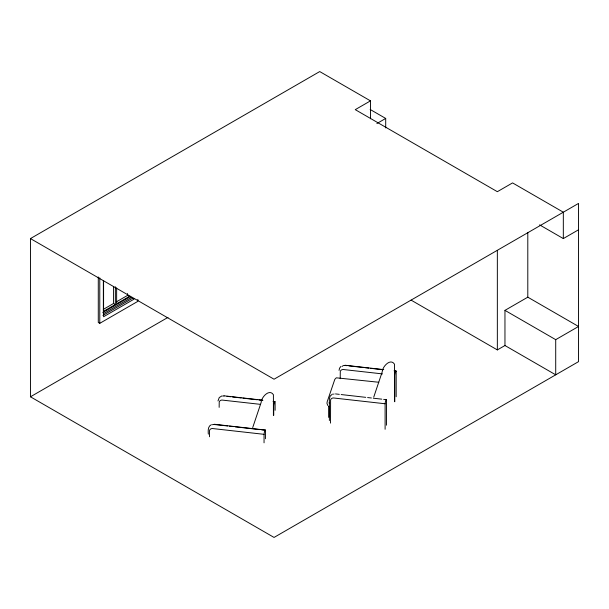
<?xml version="1.0" encoding="UTF-8"?>
<svg xmlns="http://www.w3.org/2000/svg" width="609" height="609" viewBox="0 0 609 609"><rect width="100%" height="100%" fill="white"/><g stroke="black" fill="none" stroke-linecap="round" stroke-linejoin="round"><path stroke-width="0.91" d="M217.999 400.973L219.263 397.51L221.904 395.919M339.061 370.409L339.54 368.171L340.971 366.367M252.705 427.594L261.147 402.45C261.223 397.441 269.277 388.352 273.411 394.701L273.411 415.231M373.766 397.03L382.208 371.893C382.285 366.877 390.339 357.787 394.472 364.144L394.472 401.468M30.45 238.576L274.05 379.217L578.55 203.414L578.55 361.639L274.05 537.435L30.45 396.794L30.45 238.576L319.725 71.565L370.478 100.866L370.478 118.755M370.478 100.866L355.253 109.65L497.347 191.69L512.572 182.906L563.325 212.206L563.325 238.576L578.55 229.783M376.887 123.528L385.703 118.443L385.703 127.92M103.271 309.418L113.578 303.465L115.367 304.5L115.367 286.786M116.433 301.82L127.54 295.411L129.329 296.438L116.639 303.769L116.639 287.92M103.477 311.366L115.367 304.5M102.868 312.447L129.961 296.811L131.27 297.565L103.363 313.681L103.363 280.635M102.913 315.401L132.541 298.296L134.033 299.164L103.583 316.741L103.583 280.825M98.285 276.973L98.285 322.473L99.777 323.333L137.84 301.356L137.84 299.461M30.45 396.794L167.985 317.388M504.96 310.362L527.797 297.177L578.55 326.477L555.712 339.662L504.96 310.362L504.96 345.524L555.712 374.824L555.712 339.662M411.105 300.123L497.347 349.916L504.96 345.524M211.392 424.656C207.692 426.201 208.118 430.913 208.316 434.141M332.453 394.099L330.169 396.101L329.378 398.872L329.378 420.53M329.005 402.907L329.393 402.808M224.135 396.017L223.366 395.987A3.578 2.87 18.8 0 0 222.704 396.078M345.029 365.24L383.754 369.633M394.145 370.805L396.033 371.018M347.084 365.666L344.428 365.43A3.578 2.87 18.8 0 0 343.164 365.72M348.972 365.88L363.131 367.486M365.019 367.699L368.795 368.125M370.683 368.338L382.954 369.732M394.282 371.018L396.17 371.231L396.17 396.748M382.521 373.903L343.042 369.496A3.578 2.87 18.8 0 0 340.286 371.475L340.21 378.684M378.775 382.254L336.29 377.816L334.813 379.346L327.155 401.864L326.964 403.333L327.749 405.48M335.521 393.916L339.297 394.343M341.185 394.556L365.727 397.342M367.615 397.555L371.391 397.981M373.279 398.195L381.774 399.161M383.662 399.375L386.494 399.694L386.494 425.211M386.494 399.694A4.484 0.708 -83.5 0 0 385.109 403.759L333.367 397.959A3.578 2.87 18.8 0 0 330.603 399.938L330.527 423.118M223.96 395.797L262.692 400.189M273.083 401.369L274.971 401.582M226.967 396.337L230.742 396.764M232.63 396.977L241.126 397.943M243.014 398.157L257.173 399.763M259.061 399.976L262.837 400.402M260.515 404.361L221.981 400.06A3.578 2.87 18.8 0 0 219.225 402.039L219.149 407.368M214.284 424.26L265.296 430.045M227.675 425.973L213.683 424.45A3.578 2.87 18.8 0 0 212.419 424.747M229.563 426.186L233.338 426.62M235.226 426.833L259.769 429.611M261.657 429.825L265.433 430.251L265.433 438.762M265.433 430.251A4.484 0.708 -83.5 0 0 264.047 434.324L212.305 428.515A3.578 2.87 18.8 0 0 209.542 430.502L209.466 436.767M329.499 406.705L328.708 406.089L328.708 417.386M370.15 109.46L385.703 118.443M539.589 224.866L563.325 238.576M527.797 232.714L527.797 297.177M497.347 250.436L497.347 349.916M394.792 401.765L394.792 375.296A4.484 0.708 -83.5 0 1 396.17 371.231M385.109 403.759L385.109 429.276M275.108 410.299L275.108 401.795A4.484 0.708 -83.5 0 0 273.73 405.86L273.73 415.308M264.047 434.324L264.047 442.827M127.54 293.546L127.54 295.411M113.578 286.687L113.578 303.465M99.777 277.833L99.777 323.333M333.481 394.183A3.578 2.87 18.8 0 1 334.09 393.985M342.189 366.42A3.578 2.87 18.8 0 1 342.631 366.024"/></g></svg>
